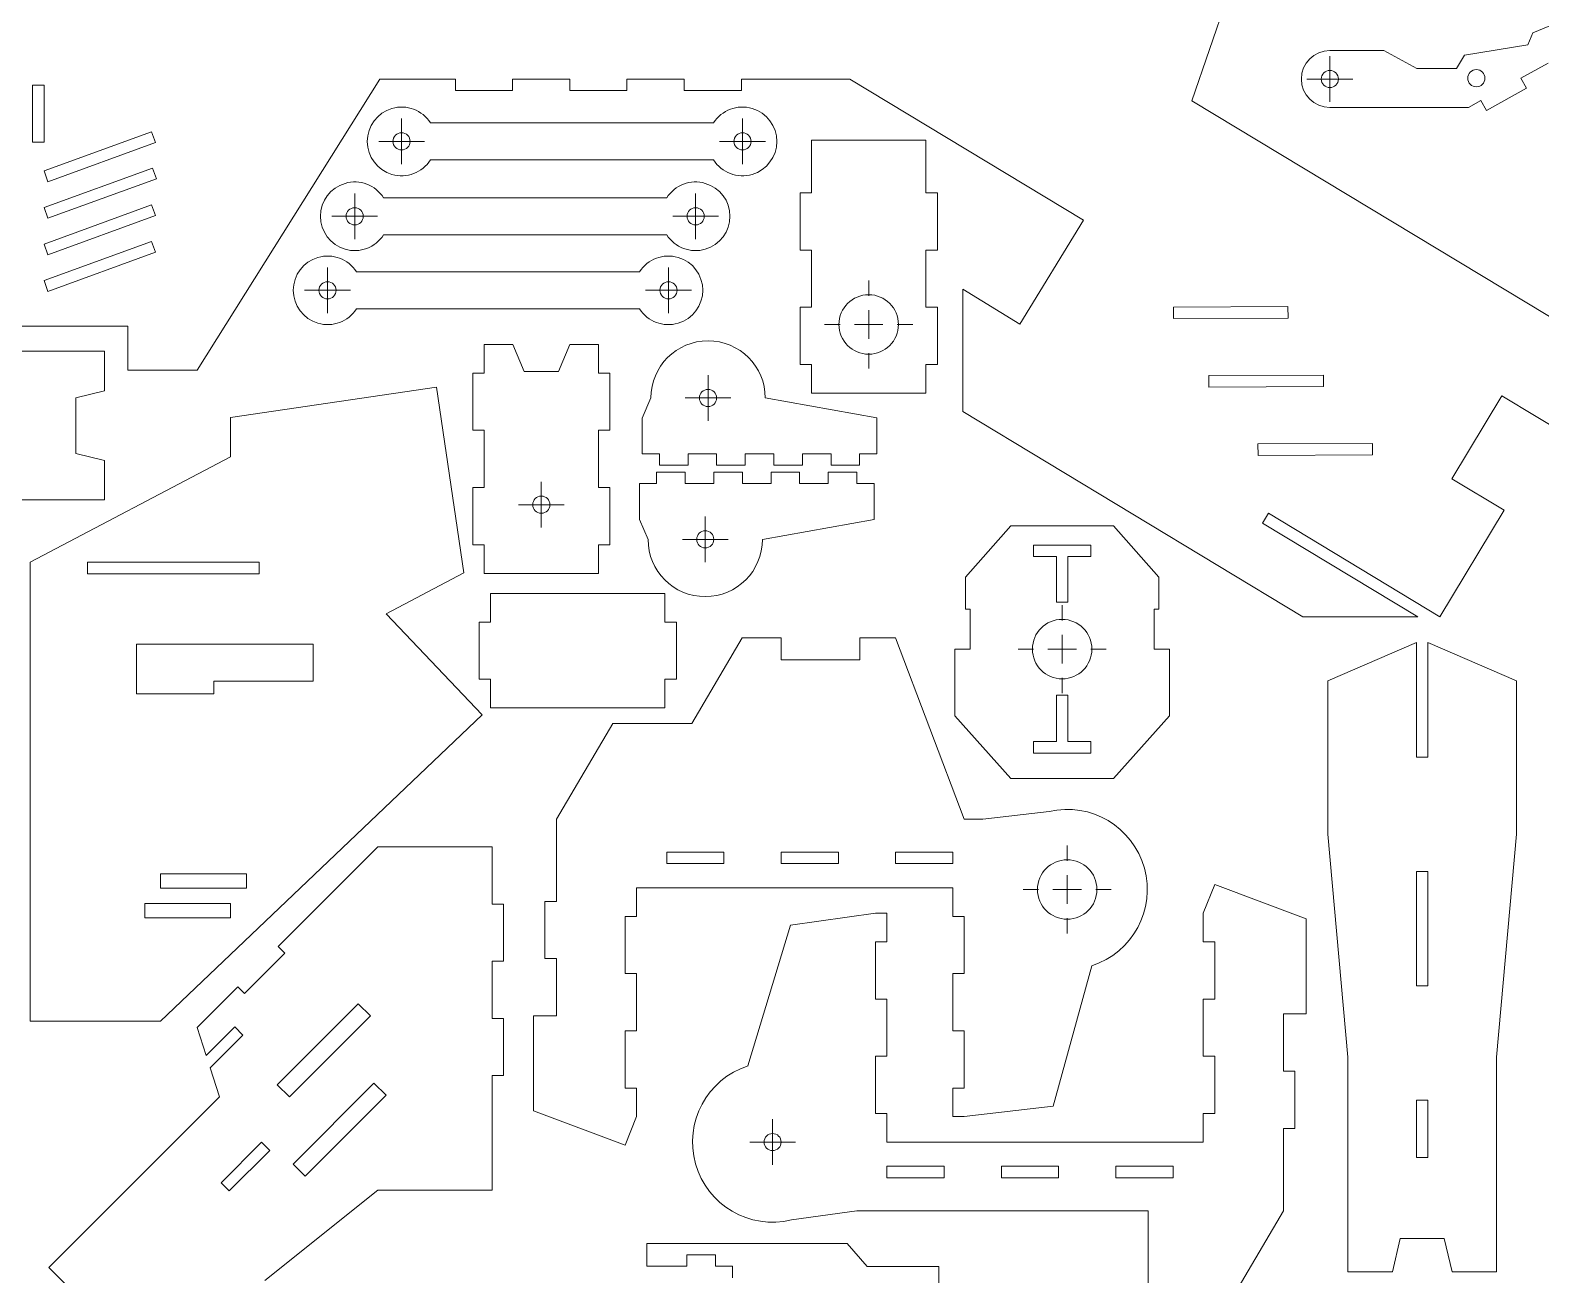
# Model space of a CAD drawing. Header units: millimetres. Extents: x 0 to 1189, y 0 to 841.
# Drawn here: x 505.9 to 770, y 280.9 to 498.4 of the extents above; entities that cross this region are included whole.
import ezdxf

# ---------------------------------------------------------------- set-up
doc = ezdxf.new("R2010")
doc.units = ezdxf.units.MM

# ---------------------------------------------------------------- blocks, each defined once
blk = doc.blocks.new('SW_CENTERMARKSYMBOL_8')
at = {"color": 0, "linetype": 'Continuous', "lineweight": 0}
for p, q in [((0, 2.5), (0, 4)), ((-2.5, 0), (-4, 0)), ((0, 0), (-2.5, 0)), ((0, 0), (0, 2.5)), ((0, 0), (0, -2.5)), ((0, 0), (2.5, 0)), ((2.5, 0), (4, 0)), ((0, -2.5), (0, -4))]:
    blk.add_line(p, q, dxfattribs=at)
blk = doc.blocks.new('SW_CENTERMARKSYMBOL_9')
at = {"color": 0, "linetype": 'Continuous', "lineweight": 0}
for p, q in [((0, 2.5), (0, 4)), ((-2.5, 0), (-4, 0)), ((0, 0), (-2.5, 0)), ((0, 0), (0, 2.5)), ((0, 0), (0, -2.5)), ((0, 0), (2.5, 0)), ((2.5, 0), (4, 0)), ((0, -2.5), (0, -4))]:
    blk.add_line(p, q, dxfattribs=at)
blk = doc.blocks.new('SW_CENTERMARKSYMBOL_64')
at = {"color": 0, "linetype": 'Continuous', "lineweight": 0}
for p, q in [((0, 2.5), (0, 4)), ((-2.5, 0), (-4, 0)), ((0, 0), (-2.5, 0)), ((0, 0), (0, 2.5)), ((0, 0), (0, -2.5)), ((0, 0), (2.5, 0)), ((2.5, 0), (4, 0)), ((0, -2.5), (0, -4))]:
    blk.add_line(p, q, dxfattribs=at)
blk = doc.blocks.new('SW_CENTERMARKSYMBOL_65')
at = {"color": 0, "linetype": 'Continuous', "lineweight": 0}
for p, q in [((0, 2.5), (0, 4)), ((-2.5, 0), (-4, 0)), ((0, 0), (-2.5, 0)), ((0, 0), (0, 2.5)), ((0, 0), (0, -2.5)), ((0, 0), (2.5, 0)), ((2.5, 0), (4, 0)), ((0, -2.5), (0, -4))]:
    blk.add_line(p, q, dxfattribs=at)
blk = doc.blocks.new('SW_CENTERMARKSYMBOL_66')
at = {"color": 0, "linetype": 'Continuous', "lineweight": 0}
for p, q in [((0, 2.5), (0, 4)), ((-2.5, 0), (-4, 0)), ((0, 0), (-2.5, 0)), ((0, 0), (0, 2.5)), ((0, 0), (0, -2.5)), ((0, 0), (2.5, 0)), ((2.5, 0), (4, 0)), ((0, -2.5), (0, -4))]:
    blk.add_line(p, q, dxfattribs=at)
blk = doc.blocks.new('SW_CENTERMARKSYMBOL_67')
at = {"color": 0, "linetype": 'Continuous', "lineweight": 0}
for p, q in [((0, 2.5), (0, 4)), ((-2.5, 0), (-4, 0)), ((0, 0), (-2.5, 0)), ((0, 0), (0, 2.5)), ((0, 0), (0, -2.5)), ((0, 0), (2.5, 0)), ((2.5, 0), (4, 0)), ((0, -2.5), (0, -4))]:
    blk.add_line(p, q, dxfattribs=at)
blk = doc.blocks.new('SW_CENTERMARKSYMBOL_70')
at = {"color": 0, "linetype": 'Continuous', "lineweight": 0}
for p, q in [((0, 2.5), (0, 4)), ((-2.5, 0), (-4, 0)), ((0, 0), (-2.5, 0)), ((0, 0), (0, 2.5)), ((0, 0), (0, -2.5)), ((0, 0), (2.5, 0)), ((2.5, 0), (4, 0)), ((0, -2.5), (0, -4))]:
    blk.add_line(p, q, dxfattribs=at)
blk = doc.blocks.new('SW_CENTERMARKSYMBOL_71')
at = {"color": 0, "linetype": 'Continuous', "lineweight": 0}
for p, q in [((0, 2.5), (0, 4)), ((-2.5, 0), (-4, 0)), ((0, 0), (-2.5, 0)), ((0, 0), (0, 2.5)), ((0, 0), (0, -2.5)), ((0, 0), (2.5, 0)), ((2.5, 0), (4, 0)), ((0, -2.5), (0, -4))]:
    blk.add_line(p, q, dxfattribs=at)
blk = doc.blocks.new('SW_CENTERMARKSYMBOL_77')
at = {"color": 0, "linetype": 'Continuous', "lineweight": 0}
for p, q in [((0, 5), (0, 7.7)), ((-5, 0), (-7.7, 0)), ((0, 0), (-2.5, 0)), ((0, 0), (0, 2.5)), ((0, 0), (0, -2.5)), ((0, 0), (2.5, 0)), ((5, 0), (7.7, 0)), ((0, -5), (0, -7.7))]:
    blk.add_line(p, q, dxfattribs=at)
blk = doc.blocks.new('SW_CENTERMARKSYMBOL_78')
at = {"color": 0, "linetype": 'Continuous', "lineweight": 0}
for p, q in [((0, 2.5), (0, 4)), ((-2.5, 0), (-4, 0)), ((0, 0), (-2.5, 0)), ((0, 0), (0, 2.5)), ((0, 0), (0, -2.5)), ((0, 0), (2.5, 0)), ((2.5, 0), (4, 0)), ((0, -2.5), (0, -4))]:
    blk.add_line(p, q, dxfattribs=at)
blk = doc.blocks.new('SW_CENTERMARKSYMBOL_81')
at = {"color": 0, "linetype": 'Continuous', "lineweight": 0}
for p, q in [((0, 5), (0, 7.7)), ((-5, 0), (-7.7, 0)), ((0, 0), (-2.5, 0)), ((0, 0), (0, 2.5)), ((0, 0), (0, -2.5)), ((0, 0), (2.5, 0)), ((5, 0), (7.7, 0)), ((0, -5), (0, -7.7))]:
    blk.add_line(p, q, dxfattribs=at)
blk = doc.blocks.new('SW_CENTERMARKSYMBOL_158')
at = {"color": 0, "linetype": 'Continuous', "lineweight": 0}
for p, q in [((0, 2.5), (0, 4)), ((-2.5, 0), (-4, 0)), ((0, 0), (-2.5, 0)), ((0, 0), (0, 2.5)), ((0, 0), (0, -2.5)), ((0, 0), (2.5, 0)), ((2.5, 0), (4, 0)), ((0, -2.5), (0, -4))]:
    blk.add_line(p, q, dxfattribs=at)
blk = doc.blocks.new('SW_CENTERMARKSYMBOL_170')
at = {"color": 0, "linetype": 'Continuous', "lineweight": 0}
for p, q in [((0, 2.5), (0, 4)), ((-2.5, 0), (-4, 0)), ((0, 0), (-2.5, 0)), ((0, 0), (0, 2.5)), ((0, 0), (0, -2.5)), ((0, 0), (2.5, 0)), ((2.5, 0), (4, 0)), ((0, -2.5), (0, -4))]:
    blk.add_line(p, q, dxfattribs=at)
blk = doc.blocks.new('SW_CENTERMARKSYMBOL_171')
at = {"color": 0, "linetype": 'Continuous', "lineweight": 0}
for p, q in [((0, 5), (0, 7.7)), ((-5, 0), (-7.7, 0)), ((0, 0), (-2.5, 0)), ((0, 0), (0, 2.5)), ((0, 0), (0, -2.5)), ((0, 0), (2.5, 0)), ((5, 0), (7.7, 0)), ((0, -5), (0, -7.7))]:
    blk.add_line(p, q, dxfattribs=at)

msp = doc.modelspace()

# ---------------------------------------------------------------- linework, layer by layer
at = {"color": 7, "linetype": 'Continuous', "lineweight": 15}
for p, q in [((709.02, 486.07), (720.22, 518.83)), ((768.63, 497.97), (773.56, 499.98)), ((767.74, 495.88), (768.63, 497.97)), ((733.14, 494.86), (742.58, 494.86)), ((742.58, 494.86), (748.32, 491.75)), ((755.28, 491.75), (756.69, 494.05)), ((756.69, 494.05), (767.74, 495.88)), ((748.32, 491.75), (755.28, 491.75)), ((771.29, 492.67), (766.55, 490.02)), ((508.37, 488.83), (506.37, 488.83)), ((506.37, 488.83), (506.37, 478.83)), ((508.37, 478.83), (508.37, 488.83)), ((535.12, 438.97), (567.05, 489.87)), ((567.05, 489.87), (580.26, 489.87)), ((580.26, 489.87), (580.26, 487.87)), ((590.26, 489.87), (600.26, 489.87)), ((590.26, 487.87), (590.26, 489.87)), ((600.26, 489.87), (600.26, 487.87)), ((610.26, 489.87), (620.26, 489.87)), ((610.26, 487.87), (610.26, 489.87)), ((620.26, 489.87), (620.26, 487.87)), ((630.26, 489.87), (649.21, 489.87)), ((630.26, 487.87), (630.26, 489.87)), ((649.21, 489.87), (690.09, 465.19)), ((766.55, 490.02), (767.52, 488.27)), ((580.26, 487.87), (590.26, 487.87)), ((600.26, 487.87), (610.26, 487.87)), ((620.26, 487.87), (630.26, 487.87)), ((775.18, 446.14), (709.02, 486.07)), ((759.56, 486.12), (757.38, 484.9)), ((760.54, 484.37), (759.56, 486.12)), ((767.52, 488.27), (760.54, 484.37)), ((757.38, 484.9), (733.14, 484.9)), ((527.16, 480.65), (508.37, 473.81)), ((527.85, 478.77), (527.16, 480.65)), ((625.4, 482.2), (575.92, 482.2)), ((506.37, 478.83), (508.37, 478.83)), ((509.05, 471.93), (527.85, 478.77)), ((662.52, 479.2), (642.52, 479.2)), ((642.52, 479.2), (642.52, 469.98)), ((662.52, 469.98), (662.52, 479.2)), ((575.92, 475.75), (625.4, 475.75)), ((527.33, 474.32), (508.37, 467.42)), ((508.37, 473.81), (509.05, 471.93)), ((528.02, 472.44), (527.33, 474.32)), ((509.05, 465.54), (528.02, 472.44)), ((527.16, 467.88), (508.37, 461.03)), ((508.37, 467.42), (509.05, 465.54)), ((527.85, 466), (527.16, 467.88)), ((617.21, 469.12), (567.73, 469.12)), ((640.52, 469.98), (640.52, 459.98)), ((642.52, 469.98), (640.52, 469.98)), ((664.52, 469.98), (662.52, 469.98)), ((664.52, 459.98), (664.52, 469.98)), ((509.05, 459.16), (527.85, 466)), ((690.09, 465.19), (678.96, 447.04)), ((567.73, 462.67), (617.21, 462.67)), ((527.16, 461.49), (508.37, 454.65)), ((508.37, 461.03), (509.05, 459.16)), ((509.05, 452.77), (527.85, 459.61)), ((527.85, 459.61), (527.16, 461.49)), ((640.52, 459.98), (642.52, 459.98)), ((642.52, 459.98), (642.52, 449.98)), ((662.52, 459.98), (664.52, 459.98)), ((662.52, 449.98), (662.52, 459.98)), ((508.37, 454.65), (509.05, 452.77)), ((612.46, 456.17), (562.98, 456.17)), ((668.97, 453.17), (668.97, 431.78)), ((678.96, 447.04), (668.97, 453.17)), ((562.98, 449.72), (612.46, 449.72)), ((640.52, 449.98), (640.52, 439.98)), ((642.52, 449.98), (640.52, 449.98)), ((664.52, 449.98), (662.52, 449.98)), ((664.52, 439.98), (664.52, 449.98)), ((725.82, 450.11), (705.83, 450.02)), ((705.83, 450.02), (705.83, 448.02)), ((725.83, 448.11), (725.82, 450.11)), ((504.37, 446.68), (523.01, 446.68)), ((523.01, 446.68), (523.01, 438.97)), ((705.83, 448.02), (725.83, 448.11)), ((518.9, 442.3), (503.64, 442.3)), ((518.9, 435.4), (518.9, 442.3)), ((590.29, 443.48), (585.29, 443.48)), ((585.29, 443.48), (585.29, 438.48)), ((592.29, 438.77), (590.29, 443.48)), ((600.29, 443.48), (598.29, 438.77)), ((605.29, 443.48), (600.29, 443.48)), ((605.29, 438.48), (605.29, 443.48)), ((523.01, 438.97), (535.12, 438.97)), ((583.29, 438.48), (583.29, 428.48)), ((585.29, 438.48), (583.29, 438.48)), ((598.29, 438.77), (592.29, 438.77)), ((607.29, 438.48), (605.29, 438.48)), ((607.29, 428.48), (607.29, 438.48)), ((640.52, 439.98), (642.52, 439.98)), ((642.52, 439.98), (642.52, 434.98)), ((662.52, 439.98), (664.52, 439.98)), ((662.52, 434.98), (662.52, 439.98)), ((576.94, 436.02), (540.96, 430.72)), ((581.72, 403.57), (576.94, 436.02)), ((732, 438.14), (712, 438.05)), ((712, 438.05), (712, 436.05)), ((712, 436.05), (732, 436.14)), ((732, 436.14), (732, 438.14)), ((513.89, 434.18), (518.9, 435.4)), ((513.89, 424.42), (513.89, 434.18)), ((612.94, 430.63), (614.44, 434.13)), ((634.44, 434.13), (653.94, 430.64)), ((642.52, 434.98), (662.52, 434.98)), ((754.47, 420.02), (763.22, 434.51)), ((763.22, 434.51), (775.18, 427.3)), ((540.96, 430.72), (540.96, 423.85)), ((612.94, 424.38), (612.94, 430.63)), ((653.94, 430.64), (653.94, 424.38)), ((668.97, 431.78), (728.41, 395.9)), ((583.29, 428.48), (585.29, 428.48)), ((585.29, 428.48), (585.29, 418.48)), ((605.29, 428.48), (607.29, 428.48)), ((605.29, 418.48), (605.29, 428.48)), ((740.57, 426.17), (720.57, 426.09)), ((720.57, 426.09), (720.58, 424.09)), ((740.58, 424.17), (740.57, 426.17)), ((540.96, 423.85), (505.95, 405.41)), ((518.9, 423.19), (513.89, 424.42)), ((518.9, 416.3), (518.9, 423.19)), ((615.94, 424.38), (612.94, 424.38)), ((615.94, 422.38), (615.94, 424.38)), ((625.94, 424.38), (620.94, 424.38)), ((620.94, 424.38), (620.94, 422.38)), ((625.94, 422.38), (625.94, 424.38)), ((635.94, 424.38), (630.94, 424.38)), ((630.94, 424.38), (630.94, 422.38)), ((635.94, 422.38), (635.94, 424.38)), ((645.94, 424.38), (640.94, 424.38)), ((640.94, 424.38), (640.94, 422.38)), ((645.94, 422.38), (645.94, 424.38)), ((653.94, 424.38), (650.94, 424.38)), ((650.94, 424.38), (650.94, 422.38)), ((720.58, 424.09), (740.58, 424.17)), ((615.45, 421.17), (615.45, 419.17)), ((620.45, 421.17), (615.45, 421.17)), ((620.94, 422.38), (615.94, 422.38)), ((620.45, 419.17), (620.45, 421.17)), ((630.45, 421.17), (625.45, 421.17)), ((625.45, 421.17), (625.45, 419.17)), ((630.94, 422.38), (625.94, 422.38)), ((630.45, 419.17), (630.45, 421.17)), ((635.45, 421.17), (635.45, 419.17)), ((640.45, 421.17), (635.45, 421.17)), ((640.94, 422.38), (635.94, 422.38)), ((640.45, 419.17), (640.45, 421.17)), ((645.45, 421.17), (645.45, 419.17)), ((650.45, 421.17), (645.45, 421.17)), ((650.94, 422.38), (645.94, 422.38)), ((650.45, 419.17), (650.45, 421.17)), ((763.6, 414.51), (754.47, 420.02)), ((583.29, 418.48), (583.29, 408.48)), ((585.29, 418.48), (583.29, 418.48)), ((607.29, 418.48), (605.29, 418.48)), ((607.29, 408.48), (607.29, 418.48)), ((612.45, 419.17), (612.45, 412.92)), ((615.45, 419.17), (612.45, 419.17)), ((625.45, 419.17), (620.45, 419.17)), ((635.45, 419.17), (630.45, 419.17)), ((645.45, 419.17), (640.45, 419.17)), ((653.45, 419.17), (650.45, 419.17)), ((653.45, 412.91), (653.45, 419.17)), ((503.64, 416.3), (518.9, 416.3)), ((612.45, 412.92), (613.95, 409.42)), ((633.95, 409.42), (653.45, 412.91)), ((721.37, 412.27), (722.41, 413.98)), ((748.5, 395.9), (721.37, 412.27)), ((722.41, 413.98), (752.37, 395.9)), ((752.37, 395.9), (763.6, 414.51)), ((677.34, 411.78), (669.43, 402.79)), ((695.34, 411.78), (677.34, 411.78)), ((703.25, 402.79), (695.34, 411.78)), ((583.29, 408.48), (585.29, 408.48)), ((585.29, 408.48), (585.29, 403.48)), ((605.29, 408.48), (607.29, 408.48)), ((605.29, 403.48), (605.29, 408.48)), ((691.34, 408.41), (681.34, 408.41)), ((681.34, 408.41), (681.34, 406.41)), ((691.34, 406.41), (691.34, 408.41)), ((505.95, 405.41), (505.95, 325.22)), ((545.95, 405.41), (515.95, 405.41)), ((515.95, 405.41), (515.95, 403.41)), ((545.95, 403.41), (545.95, 405.41)), ((681.34, 406.41), (685.34, 406.41)), ((685.34, 406.41), (685.34, 398.44)), ((687.34, 398.44), (687.34, 406.41)), ((687.34, 406.41), (691.34, 406.41)), ((515.95, 403.41), (545.95, 403.41)), ((568.14, 396.41), (581.72, 403.57)), ((585.29, 403.48), (605.29, 403.48)), ((669.43, 402.79), (669.43, 397.24)), ((703.25, 397.24), (703.25, 402.79)), ((616.9, 399.96), (586.4, 399.96)), ((586.4, 399.96), (586.4, 394.96)), ((616.9, 394.96), (616.9, 399.96)), ((584.97, 378.73), (568.14, 396.41)), ((669.43, 397.24), (670.28, 397.24)), ((670.28, 397.24), (670.28, 390.24)), ((685.34, 398.44), (687.34, 398.44)), ((702.41, 397.24), (703.25, 397.24)), ((702.41, 390.24), (702.41, 397.24)), ((584.4, 394.96), (584.4, 384.96)), ((586.4, 394.96), (584.4, 394.96)), ((618.9, 394.96), (616.9, 394.96)), ((618.9, 384.96), (618.9, 394.96)), ((728.41, 395.9), (748.5, 395.9)), ((555.38, 391.12), (524.54, 391.12)), ((524.54, 391.12), (524.54, 382.41)), ((555.38, 384.65), (555.38, 391.12)), ((621.59, 377.26), (630.38, 392.19)), ((630.38, 392.19), (637.22, 392.19)), ((637.22, 392.19), (637.22, 388.39)), ((650.99, 388.39), (650.99, 392.19)), ((650.99, 392.19), (657.22, 392.19)), ((657.22, 392.19), (669.22, 360.52)), ((748.29, 391.37), (732.8, 384.72)), ((748.29, 371.37), (748.29, 391.37)), ((750.29, 391.37), (750.29, 371.37)), ((765.77, 384.72), (750.29, 391.37)), ((637.22, 388.39), (650.99, 388.39)), ((667.56, 390.24), (667.56, 378.56)), ((670.28, 390.24), (667.56, 390.24)), ((705.12, 390.24), (702.41, 390.24)), ((705.12, 378.56), (705.12, 390.24)), ((538.04, 382.41), (538.04, 384.65)), ((538.04, 384.65), (555.38, 384.65)), ((584.4, 384.96), (586.4, 384.96)), ((586.4, 384.96), (586.4, 379.96)), ((616.9, 384.96), (618.9, 384.96)), ((616.9, 379.96), (616.9, 384.96)), ((732.8, 384.72), (732.8, 357.89)), ((765.77, 357.89), (765.77, 384.72)), ((524.54, 382.41), (538.04, 382.41)), ((687.34, 382.2), (685.34, 382.2)), ((685.34, 382.2), (685.34, 374.07)), ((687.34, 374.07), (687.34, 382.2)), ((528.73, 325.22), (584.97, 378.73)), ((586.4, 379.96), (616.9, 379.96)), ((667.56, 378.56), (677.34, 367.62)), ((695.34, 367.62), (705.12, 378.56)), ((597.92, 360.52), (607.77, 377.26)), ((607.77, 377.26), (621.59, 377.26)), ((685.34, 374.07), (681.34, 374.07)), ((681.34, 374.07), (681.34, 372.07)), ((691.34, 374.07), (687.34, 374.07)), ((691.34, 372.07), (691.34, 374.07)), ((681.34, 372.07), (691.34, 372.07)), ((750.29, 371.37), (748.29, 371.37)), ((677.34, 367.62), (695.34, 367.62)), ((672.47, 360.52), (684.05, 361.86)), ((597.92, 346.14), (597.92, 360.52)), ((669.22, 360.52), (672.47, 360.52)), ((732.8, 357.89), (736.29, 318.92)), ((762.28, 318.92), (765.77, 357.89)), ((549.29, 338.28), (566.7, 355.68)), ((566.7, 355.68), (586.7, 355.68)), ((586.7, 355.68), (586.7, 345.68)), ((617.22, 354.74), (627.22, 354.74)), ((617.22, 352.74), (617.22, 354.74)), ((627.22, 354.74), (627.22, 352.74)), ((637.22, 354.74), (647.22, 354.74)), ((637.22, 352.74), (637.22, 354.74)), ((647.22, 354.74), (647.22, 352.74)), ((657.22, 354.74), (667.22, 354.74)), ((657.22, 352.74), (657.22, 354.74)), ((667.22, 354.74), (667.22, 352.74)), ((627.22, 352.74), (617.22, 352.74)), ((647.22, 352.74), (637.22, 352.74)), ((667.22, 352.74), (657.22, 352.74)), ((750.29, 351.37), (748.29, 351.37)), ((748.29, 351.37), (748.29, 331.37)), ((750.29, 331.37), (750.29, 351.37)), ((543.73, 350.97), (528.73, 350.97)), ((528.73, 350.97), (528.73, 348.47)), ((543.73, 348.47), (543.73, 350.97)), ((711.02, 344.07), (713.02, 349.07)), ((713.02, 349.07), (729.02, 343.09)), ((528.73, 348.47), (543.73, 348.47)), ((595.92, 346.14), (597.92, 346.14)), ((595.92, 336.14), (595.92, 346.14)), ((667.22, 348.52), (611.92, 348.52)), ((611.92, 348.52), (611.92, 343.52)), ((667.22, 343.52), (667.22, 348.52)), ((525.96, 345.76), (525.96, 343.26)), ((540.96, 345.76), (525.96, 345.76)), ((540.96, 343.26), (540.96, 345.76)), ((586.7, 345.68), (588.7, 345.68)), ((588.7, 345.68), (588.7, 335.68)), ((611.92, 343.52), (609.92, 343.52)), ((609.92, 343.52), (609.92, 333.52)), ((638.83, 341.98), (653.72, 344.07)), ((653.72, 344.07), (655.72, 344.07)), ((655.72, 344.07), (655.72, 339.07)), ((669.22, 343.52), (667.22, 343.52)), ((669.22, 333.52), (669.22, 343.52)), ((711.02, 339.07), (711.02, 344.07)), ((525.96, 343.26), (540.96, 343.26)), ((631.42, 317.4), (638.83, 341.98)), ((729.02, 343.09), (729.02, 326.46)), ((550.48, 337.09), (549.29, 338.28)), ((655.72, 339.07), (653.72, 339.07)), ((653.72, 339.07), (653.72, 329.07)), ((713.02, 339.07), (711.02, 339.07)), ((713.02, 329.07), (713.02, 339.07)), ((543.41, 330.02), (550.48, 337.09)), ((588.7, 335.68), (586.7, 335.68)), ((586.7, 335.68), (586.7, 325.68)), ((597.92, 336.14), (595.92, 336.14)), ((597.92, 326.14), (597.92, 336.14)), ((609.92, 333.52), (611.92, 333.52)), ((611.92, 333.52), (611.92, 323.52)), ((667.22, 323.52), (667.22, 333.52)), ((667.22, 333.52), (669.22, 333.52)), ((691.51, 334.89), (684.79, 310.32)), ((535.11, 324.09), (542.22, 331.21)), ((542.22, 331.21), (543.41, 330.02)), ((748.29, 331.37), (750.29, 331.37)), ((549.14, 314.1), (563.28, 328.24)), ((563.28, 328.24), (565.4, 326.12)), ((653.72, 329.07), (655.72, 329.07)), ((655.72, 329.07), (655.72, 319.07)), ((711.02, 319.07), (711.02, 329.07)), ((711.02, 329.07), (713.02, 329.07)), ((505.95, 325.22), (528.73, 325.22)), ((565.4, 326.12), (551.26, 311.97)), ((586.7, 325.68), (588.7, 325.68)), ((588.7, 325.68), (588.7, 315.68)), ((593.92, 309.51), (593.92, 326.14)), ((593.92, 326.14), (597.92, 326.14)), ((725.02, 326.46), (725.02, 316.46)), ((729.02, 326.46), (725.02, 326.46)), ((536.7, 319.19), (535.11, 324.09)), ((541.7, 324.19), (536.7, 319.19)), ((537.41, 317.02), (543.14, 322.75)), ((543.14, 322.75), (541.7, 324.19)), ((611.92, 323.52), (609.92, 323.52)), ((609.92, 323.52), (609.92, 313.52)), ((669.22, 323.52), (667.22, 323.52)), ((669.22, 313.52), (669.22, 323.52)), ((539.04, 312), (537.41, 317.02)), ((655.72, 319.07), (653.72, 319.07)), ((653.72, 319.07), (653.72, 309.07)), ((713.02, 319.07), (711.02, 319.07)), ((713.02, 309.07), (713.02, 319.07)), ((736.29, 318.92), (736.29, 281.37)), ((762.28, 281.37), (762.28, 318.92)), ((551.9, 300.23), (566.04, 314.37)), ((566.04, 314.37), (568.16, 312.25)), ((588.7, 315.68), (586.7, 315.68)), ((586.7, 315.68), (586.7, 295.68)), ((725.02, 316.46), (727.02, 316.46)), ((727.02, 316.46), (727.02, 306.46)), ((509.18, 282.13), (539.04, 312)), ((551.26, 311.97), (549.14, 314.1)), ((568.16, 312.25), (554.02, 298.11)), ((609.92, 313.52), (611.92, 313.52)), ((611.92, 313.52), (611.92, 308.52)), ((667.22, 308.52), (667.22, 313.52)), ((667.22, 313.52), (669.22, 313.52)), ((609.92, 303.52), (593.92, 309.51)), ((653.72, 309.07), (655.72, 309.07)), ((655.72, 309.07), (655.72, 304.07)), ((684.79, 310.32), (669.22, 308.52)), ((711.02, 304.07), (711.02, 309.07)), ((711.02, 309.07), (713.02, 309.07)), ((750.29, 311.37), (748.29, 311.37)), ((748.29, 311.37), (748.29, 301.37)), ((750.29, 301.37), (750.29, 311.37)), ((611.92, 308.52), (609.92, 303.52)), ((669.22, 308.52), (667.22, 308.52)), ((727.02, 306.46), (725.02, 306.46)), ((725.02, 306.46), (725.02, 292.07)), ((539.33, 296.96), (546.4, 304.04)), ((546.4, 304.04), (547.82, 302.62)), ((655.72, 304.07), (711.02, 304.07)), ((547.82, 302.62), (540.75, 295.55)), ((748.29, 301.37), (750.29, 301.37)), ((554.02, 298.11), (551.9, 300.23)), ((655.72, 299.85), (665.72, 299.85)), ((655.72, 297.85), (655.72, 299.85)), ((665.72, 299.85), (665.72, 297.85)), ((675.72, 299.85), (685.72, 299.85)), ((675.72, 297.85), (675.72, 299.85)), ((685.72, 299.85), (685.72, 297.85)), ((695.72, 299.85), (705.72, 299.85)), ((695.72, 297.85), (695.72, 299.85)), ((705.72, 299.85), (705.72, 297.85)), ((540.75, 295.55), (539.33, 296.96)), ((665.72, 297.85), (655.72, 297.85)), ((685.72, 297.85), (675.72, 297.85)), ((705.72, 297.85), (695.72, 297.85)), ((566.7, 295.68), (546.96, 279.89)), ((586.7, 295.68), (566.7, 295.68)), ((650.47, 292.07), (639, 290.46)), ((701.35, 292.07), (650.47, 292.07)), ((701.35, 275.34), (701.35, 292.07)), ((725.02, 292.07), (715.17, 275.34)), ((613.73, 286.37), (613.73, 282.37)), ((648.73, 286.37), (613.73, 286.37)), ((652.28, 282.3), (648.73, 286.37)), ((744.07, 281.37), (745.45, 287.24)), ((745.45, 287.24), (753.13, 287.24)), ((753.13, 287.24), (754.5, 281.37)), ((620.73, 284.37), (625.73, 284.37)), ((620.73, 282.37), (620.73, 284.37)), ((625.73, 284.37), (625.73, 282.37)), ((519.93, 271.38), (509.18, 282.13)), ((613.73, 282.37), (620.73, 282.37)), ((625.73, 282.37), (628.73, 282.37)), ((628.73, 282.37), (628.73, 280.37)), ((664.78, 282.3), (652.28, 282.3)), ((664.78, 274.14), (664.78, 282.3)), ((736.29, 281.37), (744.07, 281.37)), ((754.5, 281.37), (762.28, 281.37))]:
    msp.add_line(p, q, dxfattribs=at)
for centre, radius in [((733.14, 489.88), 1.5), ((758.75, 490.02), 1.5), ((570.86, 478.98), 1.5), ((630.46, 478.98), 1.5), ((562.67, 465.89), 1.5), ((622.27, 465.89), 1.5), ((557.92, 452.95), 1.5), ((617.52, 452.95), 1.5), ((652.52, 446.98), 5.2), ((624.44, 434.13), 1.5), ((595.29, 415.48), 1.5), ((623.95, 409.42), 1.5), ((686.34, 390.24), 5.2), ((687.22, 348.22), 5.2), ((635.72, 304.07), 1.5)]:
    msp.add_circle(centre, radius, dxfattribs=at)
for centre, radius, start, end in [((733.14, 489.88), 4.98, 90, 270), ((570.86, 478.98), 6, 32.5136, 327.4864), ((630.46, 478.98), 6, 212.5136, 147.4864), ((562.67, 465.89), 6, 32.5136, 327.4864), ((622.27, 465.89), 6, 212.5136, 147.4864), ((557.92, 452.95), 6, 32.5136, 327.4864), ((617.52, 452.95), 6, 212.5136, 147.4864), ((624.44, 434.13), 10, 0, 180), ((623.95, 409.42), 10, 180, 0), ((687.22, 348.22), 14, 287.8585, 103.0747), ((635.72, 304.07), 14, 107.8589, 283.5627)]:
    msp.add_arc(centre, radius, start, end, dxfattribs=at)

# ---------------------------------------------------------------- block references
at = {"color": 7, "linetype": 'Continuous', "lineweight": 0}
for name, p in [('SW_CENTERMARKSYMBOL_158', (733.14, 489.88)), ('SW_CENTERMARKSYMBOL_66', (570.86, 478.98)), ('SW_CENTERMARKSYMBOL_67', (630.46, 478.98)), ('SW_CENTERMARKSYMBOL_64', (562.67, 465.89)), ('SW_CENTERMARKSYMBOL_65', (622.27, 465.89)), ('SW_CENTERMARKSYMBOL_70', (557.92, 452.95)), ('SW_CENTERMARKSYMBOL_71', (617.52, 452.95)), ('SW_CENTERMARKSYMBOL_77', (652.52, 446.98)), ('SW_CENTERMARKSYMBOL_9', (624.44, 434.13)), ('SW_CENTERMARKSYMBOL_78', (595.29, 415.48)), ('SW_CENTERMARKSYMBOL_8', (623.95, 409.42)), ('SW_CENTERMARKSYMBOL_171', (686.34, 390.24)), ('SW_CENTERMARKSYMBOL_81', (687.22, 348.22)), ('SW_CENTERMARKSYMBOL_170', (635.72, 304.07))]:
    msp.add_blockref(name, p, dxfattribs=at)

doc.saveas('drawing.dxf')
